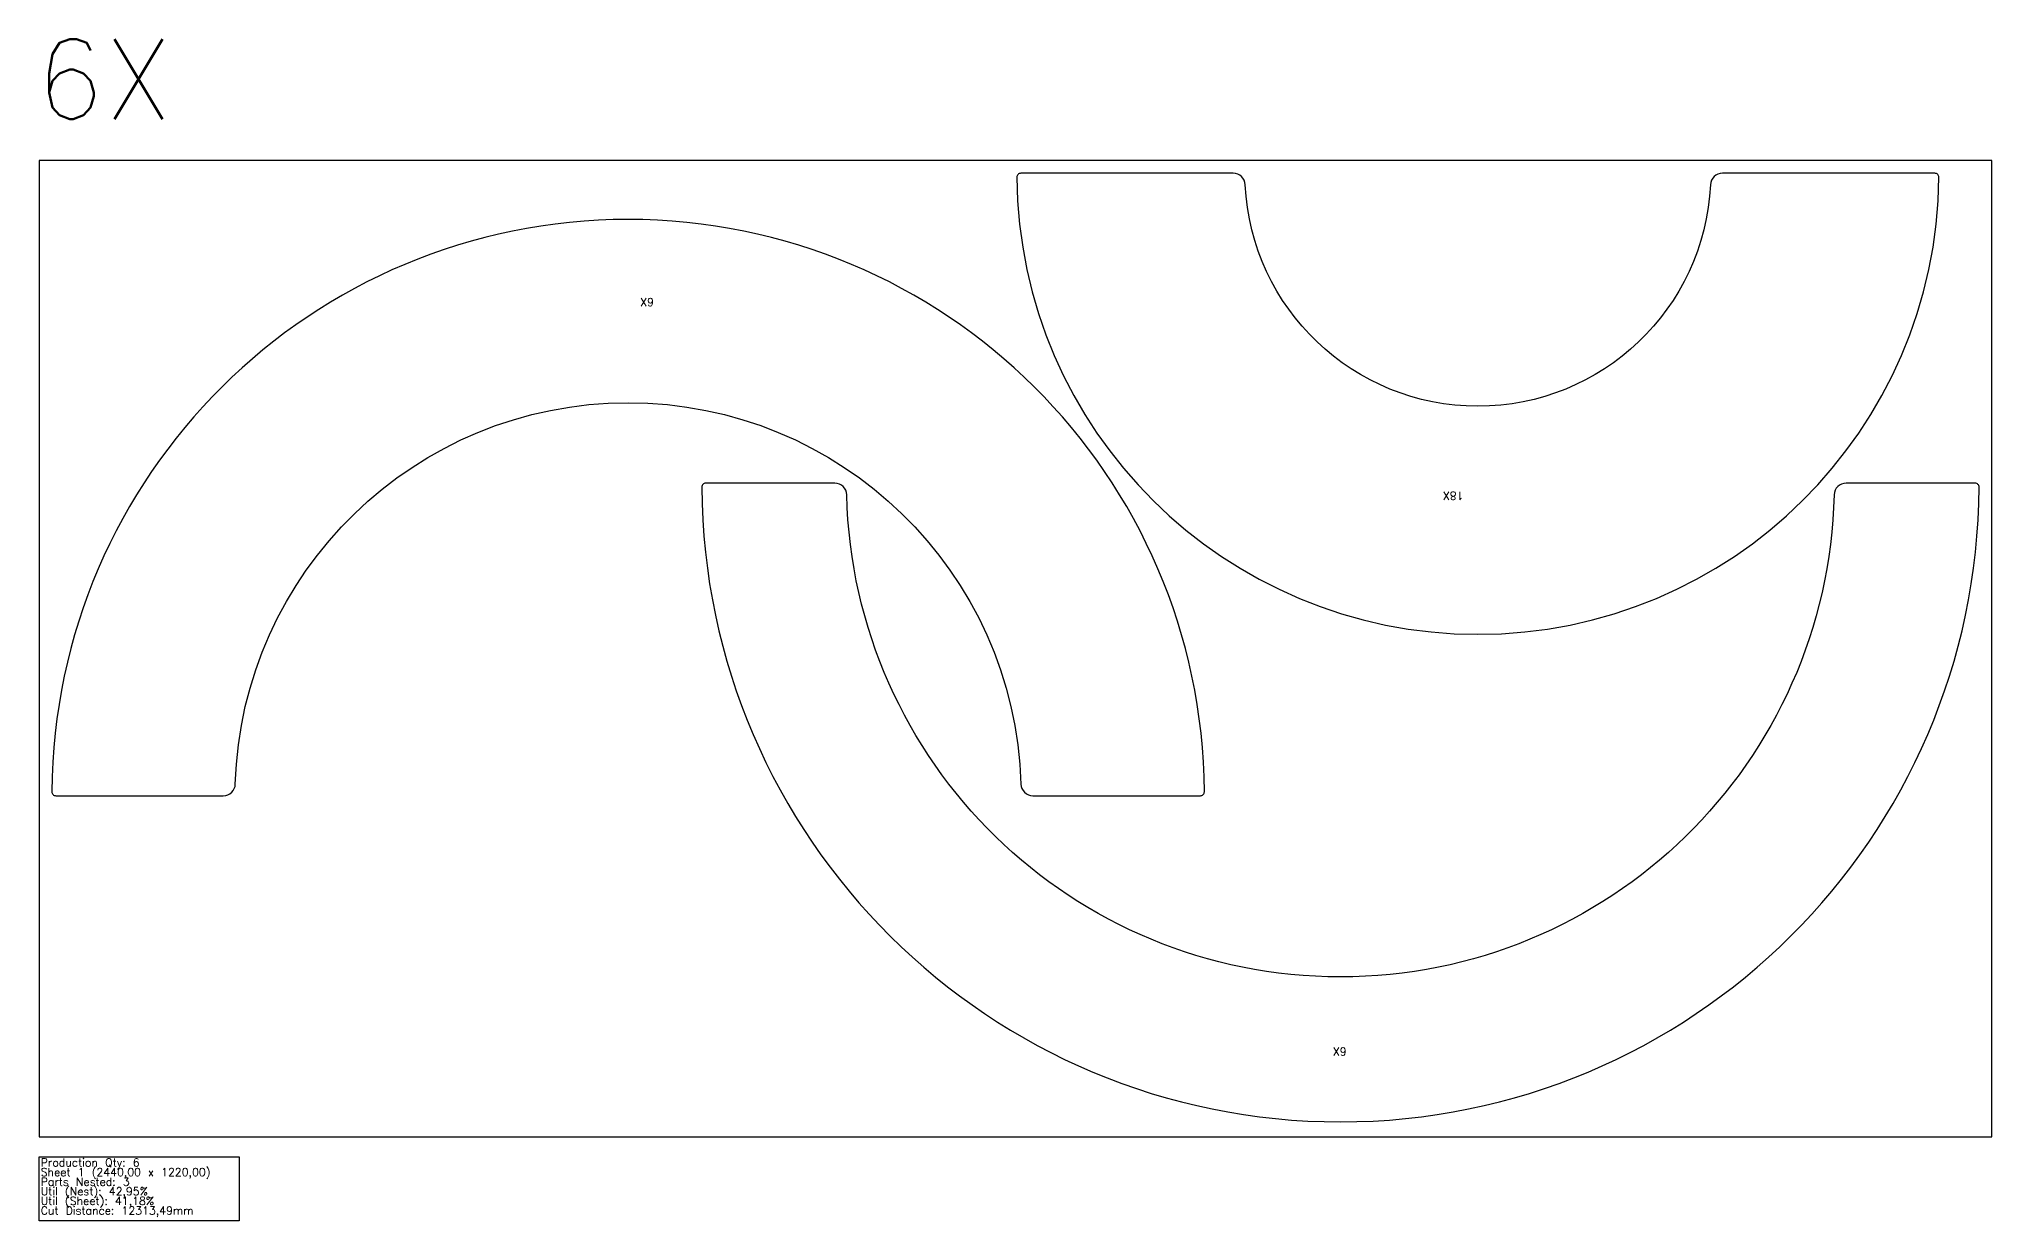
# Model space of a CAD drawing. Header units: millimetres. Extents: x 0 to 7564, y -105 to 1372.
# Drawn here: x 0 to 2440, y -105 to 1372 of the extents above; entities that cross this region are included whole.
import ezdxf

# ---------------------------------------------------------------- set-up
doc = ezdxf.new("R2010")
doc.units = ezdxf.units.MM
for name, color, linetype in [('--NestedParts--', 7, 'Continuous'), ('sheet', 24, 'Continuous'), ('Stats', 7, 'Continuous'), ('Texto', 7, 'Continuous')]:
    doc.layers.add(name, color=color, linetype=linetype)
doc.styles.get("Standard").update_dxf_attribs({"font": 'txt.shx'})

msp = doc.modelspace()

# ---------------------------------------------------------------- linework, layer by layer
at = {"layer": '--NestedParts--', "color": 7}
for points in [[(2103.3, 1204, 0.399922), (2088.3, 1189.7, -0.952125), (1507, 1189.7, 0.399922), (1492.1, 1204), (1226.7, 1204, 0.416781), (1221.7, 1199, 0.991281), (2373.7, 1199, 0.416781), (2368.7, 1204)], [(1241.8, 426.3), (1451, 426.3, 0.416263), (1456, 431.3, 0.993031), (16, 431.3, 0.416263), (21, 426.3), (230.2, 426.3, 0.405556), (245.2, 440.9, -0.970782), (1226.8, 440.9, 0.405556)], [(2257.8, 816.8, 0.407278), (2242.8, 802.2, -0.976541), (1009.2, 802.2, 0.407278), (994.2, 816.8), (833, 816.8, 0.416062), (828, 811.8, 0.993715), (2424, 811.8, 0.416062), (2419, 816.8)]]:
    msp.add_lwpolyline(points, format="xyb", close=True, dxfattribs=at)
at = {"layer": 'sheet', "color": 7}
msp.add_lwpolyline([(0, 0), (2440, 0), (2440, 1220), (0, 1220)], close=True, dxfattribs=at)
at = {"layer": 'Stats', "color": 151}
msp.add_lwpolyline([(0, -25), (250, -25), (250, -105), (0, -105), (0, -25)], close=True, dxfattribs=at)

# ---------------------------------------------------------------- texts
at = {"insert": (-4.5, 1371.7), "char_height": 100, "attachment_point": 1}
msp.add_mtext_dynamic_manual_height_columns('6X', width=265.409, gutter_width=1, heights=[0], dxfattribs=at)
at = {"layer": 'Stats', "color": 60}
for s, p in [('Sheet 1 (2440,00 x 1220,00)', (2, -49)), ('Production Qty: 6', (2, -37)), ('Parts Nested: 3', (2, -61)), ('Util (Nest): 42,95%', (2, -73)), ('Util (Sheet): 41,18%', (2, -85)), ('Cut Distance: 12313,49mm', (2, -97))]:
    msp.add_text(s, height=10, dxfattribs=at).set_placement(p)
at = {"layer": 'Texto', "color": 3, "char_height": 10, "width": 38.745, "attachment_point": 1, "rotation": 180}
for s, insert in [('6X', (768.3, 1038)), ('18X', (1779.7, 796.1)), ('6X', (1633.7, 101.6))]:
    msp.add_mtext(s, dxfattribs=dict(at, insert=insert))

doc.saveas('drawing.dxf')
